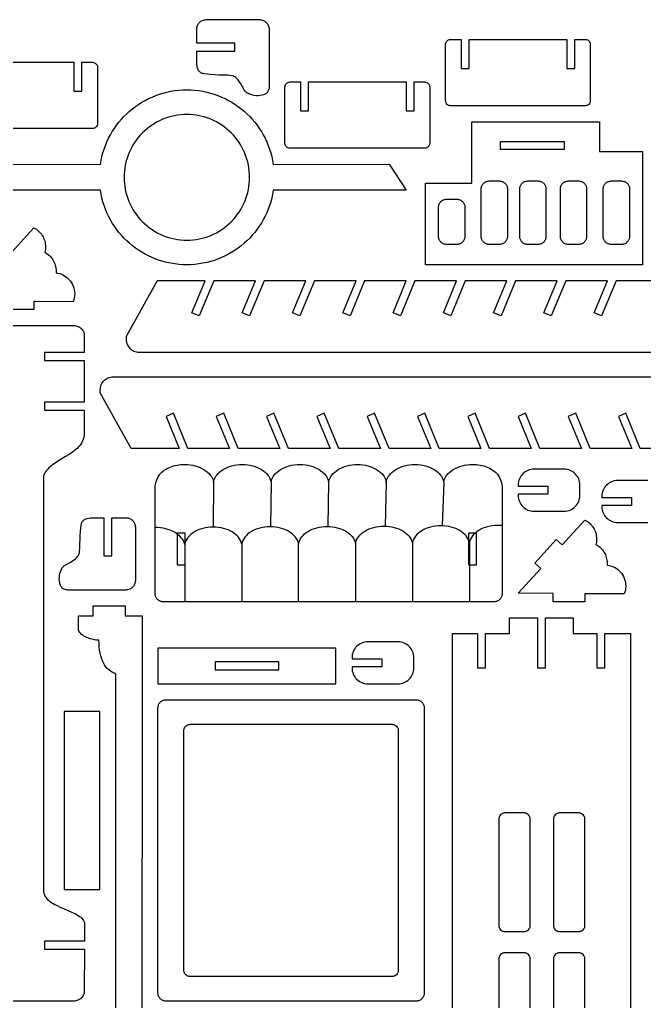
# Model space of a CAD drawing. Extents: x -399 to 499, y -399 to 499.
# Drawn here: x -74 to 83.3, y 248.3 to 495.3 of the extents above; entities that cross this region are included whole.
import ezdxf

# ---------------------------------------------------------------- set-up
doc = ezdxf.new("R2010")
doc.units = 0
doc.layers.add('DEFAULT_LAYER', color=1, linetype='CONTINUOUS')

msp = doc.modelspace()

# ---------------------------------------------------------------- linework, layer by layer
at = {"layer": 'DEFAULT_LAYER'}
for points in [[(-11.2, 492.88), (-11.2, 489.23), (-11.2, 485.59), (-11.2, 481.95), (-11.2, 478.31), (-11.21, 478.06), (-11.25, 477.83), (-11.31, 477.6), (-11.39, 477.38), (-11.48, 477.2), (-11.58, 477.04), (-11.71, 476.89), (-11.85, 476.76), (-12.01, 476.64), (-12.18, 476.53), (-12.36, 476.44), (-12.56, 476.36), (-12.98, 476.24), (-13.44, 476.17), (-13.91, 476.14), (-14.39, 476.15), (-14.87, 476.2), (-15.34, 476.29), (-15.79, 476.41), (-16.21, 476.57), (-16.58, 476.75), (-16.9, 476.96), (-17.04, 477.07), (-17.16, 477.19), (-17.26, 477.32), (-17.35, 477.44), (-17.86, 478.35), (-18.3, 479.11), (-18.7, 479.72), (-19.06, 480.21), (-19.24, 480.41), (-19.42, 480.58), (-19.6, 480.73), (-19.78, 480.86), (-19.96, 480.96), (-20.16, 481.05), (-20.36, 481.12), (-20.58, 481.18), (-21.05, 481.26), (-21.6, 481.3), (-22.98, 481.33), (-23.86, 481.35), (-24.87, 481.39), (-26.04, 481.48), (-27.39, 481.62), (-27.82, 481.69), (-28.03, 481.74), (-28.22, 481.82), (-28.4, 481.91), (-28.57, 482.04), (-28.73, 482.19), (-28.87, 482.38), (-29, 482.6), (-29.11, 482.87), (-29.2, 483.19), (-29.28, 483.55), (-29.34, 483.97), (-29.38, 484.45), (-29.4, 484.99), (-29.4, 485.59), (-29.4, 487.32), (-19.77, 487.32), (-19.77, 489.32), (-29.4, 489.32), (-29.4, 492.88), (-29.39, 493.12), (-29.35, 493.36), (-29.29, 493.59), (-29.21, 493.81), (-29.11, 494.02), (-28.99, 494.22), (-28.85, 494.4), (-28.7, 494.57), (-28.53, 494.73), (-28.34, 494.87), (-28.14, 494.99), (-27.93, 495.09), (-27.71, 495.17), (-27.48, 495.23), (-27.25, 495.26), (-27, 495.28), (-23.65, 495.28), (-20.3, 495.28), (-16.95, 495.28), (-13.6, 495.28), (-13.36, 495.26), (-13.12, 495.23), (-12.89, 495.17), (-12.67, 495.09), (-12.46, 494.99), (-12.26, 494.87), (-12.08, 494.73), (-11.9, 494.57), (-11.75, 494.4), (-11.61, 494.22), (-11.49, 494.02), (-11.39, 493.81), (-11.31, 493.59), (-11.25, 493.36), (-11.21, 493.12), (-11.2, 492.88)], [(68.46, 473.62), (34.44, 473.62), (34.2, 473.64), (33.97, 473.72), (33.77, 473.83), (33.59, 473.97), (33.45, 474.15), (33.34, 474.35), (33.27, 474.58), (33.24, 474.82), (33.24, 489.09), (33.27, 489.33), (33.34, 489.56), (33.45, 489.76), (33.59, 489.94), (33.77, 490.08), (33.97, 490.19), (34.2, 490.26), (34.44, 490.29), (37.16, 490.29), (37.16, 483), (39.16, 483), (39.16, 490.29), (63.74, 490.29), (63.74, 483), (65.74, 483), (65.74, 490.29), (68.46, 490.29), (68.71, 490.26), (68.93, 490.19), (69.13, 490.08), (69.31, 489.94), (69.46, 489.76), (69.57, 489.56), (69.64, 489.33), (69.66, 489.09), (69.66, 474.82), (69.64, 474.58), (69.57, 474.35), (69.46, 474.15), (69.31, 473.97), (69.13, 473.83), (68.93, 473.72), (68.71, 473.64), (68.46, 473.62)], [(28.04, 462.92), (-5.99, 462.92), (-6.23, 462.94), (-6.45, 463.01), (-6.66, 463.13), (-6.84, 463.27), (-6.98, 463.45), (-7.09, 463.65), (-7.16, 463.88), (-7.19, 464.12), (-7.19, 478.39), (-7.16, 478.63), (-7.09, 478.85), (-6.98, 479.06), (-6.84, 479.24), (-6.66, 479.38), (-6.45, 479.49), (-6.23, 479.56), (-5.99, 479.59), (-3.27, 479.59), (-3.27, 472.3), (-1.27, 472.3), (-1.27, 479.59), (23.31, 479.59), (23.31, 472.3), (25.31, 472.3), (25.31, 479.59), (28.04, 479.59), (28.28, 479.56), (28.5, 479.49), (28.71, 479.38), (28.88, 479.24), (29.03, 479.06), (29.14, 478.85), (29.21, 478.63), (29.24, 478.39), (29.24, 464.12), (29.21, 463.88), (29.14, 463.65), (29.03, 463.45), (28.88, 463.27), (28.71, 463.13), (28.5, 463.01), (28.28, 462.94), (28.04, 462.92)], [(-31.89, 439.82), (-31.11, 439.84), (-30.33, 439.89), (-29.56, 439.99), (-28.79, 440.12), (-28.04, 440.29), (-27.29, 440.5), (-26.56, 440.74), (-25.84, 441.02), (-25.14, 441.33), (-24.45, 441.68), (-23.78, 442.06), (-23.12, 442.47), (-22.49, 442.92), (-21.88, 443.39), (-21.28, 443.9), (-20.72, 444.44), (-20.18, 445.01), (-19.67, 445.6), (-19.19, 446.22), (-18.74, 446.85), (-18.33, 447.5), (-17.95, 448.18), (-17.6, 448.87), (-17.29, 449.57), (-17.01, 450.29), (-16.77, 451.02), (-16.57, 451.77), (-16.4, 452.52), (-16.26, 453.28), (-16.17, 454.05), (-16.11, 454.83), (-16.09, 455.62), (-16.11, 456.4), (-16.17, 457.18), (-16.26, 457.95), (-16.4, 458.71), (-16.57, 459.47), (-16.77, 460.21), (-17.01, 460.94), (-17.29, 461.66), (-17.6, 462.37), (-17.95, 463.06), (-18.33, 463.73), (-18.74, 464.38), (-19.19, 465.02), (-19.67, 465.63), (-20.18, 466.22), (-20.72, 466.79), (-21.28, 467.33), (-21.88, 467.84), (-22.49, 468.32), (-23.12, 468.76), (-23.78, 469.18), (-24.45, 469.56), (-25.14, 469.9), (-25.84, 470.21), (-26.56, 470.49), (-27.29, 470.73), (-28.04, 470.94), (-28.79, 471.11), (-29.56, 471.24), (-30.33, 471.34), (-31.11, 471.4), (-31.89, 471.42), (-32.67, 471.4), (-33.45, 471.34), (-34.22, 471.24), (-34.99, 471.11), (-35.74, 470.94), (-36.48, 470.73), (-37.22, 470.49), (-37.94, 470.21), (-38.64, 469.9), (-39.33, 469.56), (-40, 469.18), (-40.65, 468.76), (-41.29, 468.32), (-41.9, 467.84), (-42.49, 467.33), (-43.06, 466.79), (-43.6, 466.22), (-44.11, 465.63), (-44.59, 465.02), (-45.03, 464.38), (-45.45, 463.73), (-45.83, 463.06), (-46.17, 462.37), (-46.49, 461.66), (-46.76, 460.94), (-47.01, 460.21), (-47.21, 459.47), (-47.38, 458.71), (-47.52, 457.95), (-47.61, 457.18), (-47.67, 456.4), (-47.69, 455.62), (-47.67, 454.83), (-47.61, 454.05), (-47.52, 453.28), (-47.38, 452.52), (-47.21, 451.77), (-47.01, 451.02), (-46.76, 450.29), (-46.49, 449.57), (-46.17, 448.87), (-45.83, 448.18), (-45.45, 447.5), (-45.03, 446.85), (-44.59, 446.22), (-44.11, 445.6), (-43.6, 445.01), (-43.06, 444.44), (-42.49, 443.9), (-41.9, 443.39), (-41.29, 442.92), (-40.65, 442.47), (-40, 442.06), (-39.33, 441.68), (-38.64, 441.33), (-37.94, 441.02), (-37.22, 440.74), (-36.48, 440.5), (-35.74, 440.29), (-34.99, 440.12), (-34.22, 439.99), (-33.45, 439.89), (-32.67, 439.84), (-31.89, 439.82)], [(39.81, 462.19), (39.81, 465.9), (39.81, 469.6), (72, 469.6), (72, 462.07), (82.76, 462.07), (82.76, 454.25), (82.76, 454.14), (82.76, 450.96), (82.76, 433.62), (41.26, 433.62), (28.14, 433.62), (28.14, 454.14), (29.59, 454.14), (31.04, 454.14), (39.81, 454.14), (39.81, 462.19)], [(63.06, 462.6), (47.06, 462.6), (47.06, 464.6), (63.06, 464.6), (63.06, 462.6)], [(46.8, 438.73), (44.19, 438.73), (43.98, 438.74), (43.79, 438.77), (43.59, 438.82), (43.41, 438.89), (43.24, 438.97), (43.07, 439.07), (42.92, 439.19), (42.77, 439.32), (42.65, 439.46), (42.53, 439.62), (42.43, 439.78), (42.34, 439.96), (42.28, 440.14), (42.23, 440.33), (42.2, 440.53), (42.19, 440.73), (42.19, 452.69), (42.2, 452.9), (42.23, 453.1), (42.28, 453.29), (42.34, 453.47), (42.43, 453.65), (42.53, 453.81), (42.65, 453.97), (42.77, 454.11), (42.92, 454.24), (43.07, 454.35), (43.24, 454.45), (43.41, 454.54), (43.59, 454.6), (43.79, 454.65), (43.98, 454.68), (44.19, 454.69), (46.8, 454.69), (47.01, 454.68), (47.2, 454.65), (47.39, 454.6), (47.58, 454.54), (47.75, 454.45), (47.92, 454.35), (48.07, 454.24), (48.21, 454.11), (48.34, 453.97), (48.46, 453.81), (48.56, 453.65), (48.64, 453.47), (48.71, 453.29), (48.76, 453.1), (48.79, 452.9), (48.8, 452.69), (48.8, 440.73), (48.79, 440.53), (48.76, 440.33), (48.71, 440.14), (48.64, 439.96), (48.56, 439.78), (48.46, 439.62), (48.34, 439.46), (48.21, 439.32), (48.07, 439.19), (47.92, 439.07), (47.75, 438.97), (47.58, 438.89), (47.39, 438.82), (47.2, 438.77), (47.01, 438.74), (46.8, 438.73)], [(56.5, 438.73), (53.89, 438.73), (53.68, 438.74), (53.49, 438.77), (53.3, 438.82), (53.11, 438.89), (52.94, 438.97), (52.77, 439.07), (52.62, 439.19), (52.48, 439.32), (52.35, 439.46), (52.23, 439.62), (52.13, 439.78), (52.05, 439.96), (51.98, 440.14), (51.93, 440.33), (51.9, 440.53), (51.89, 440.73), (51.89, 452.69), (51.9, 452.9), (51.93, 453.1), (51.98, 453.29), (52.05, 453.47), (52.13, 453.65), (52.23, 453.81), (52.35, 453.97), (52.48, 454.11), (52.62, 454.24), (52.77, 454.35), (52.94, 454.45), (53.11, 454.54), (53.3, 454.6), (53.49, 454.65), (53.68, 454.68), (53.89, 454.69), (56.5, 454.69), (56.71, 454.68), (56.91, 454.65), (57.1, 454.6), (57.28, 454.54), (57.45, 454.45), (57.62, 454.35), (57.77, 454.24), (57.92, 454.11), (58.05, 453.97), (58.16, 453.81), (58.26, 453.65), (58.35, 453.47), (58.41, 453.29), (58.46, 453.1), (58.49, 452.9), (58.5, 452.69), (58.5, 440.73), (58.49, 440.53), (58.46, 440.33), (58.41, 440.14), (58.35, 439.96), (58.26, 439.78), (58.16, 439.62), (58.05, 439.46), (57.92, 439.32), (57.77, 439.19), (57.62, 439.07), (57.45, 438.97), (57.28, 438.89), (57.1, 438.82), (56.91, 438.77), (56.71, 438.74), (56.5, 438.73)], [(66.73, 438.73), (64.12, 438.73), (63.92, 438.74), (63.72, 438.77), (63.53, 438.82), (63.34, 438.89), (63.17, 438.97), (63, 439.07), (62.85, 439.19), (62.71, 439.32), (62.58, 439.46), (62.46, 439.62), (62.36, 439.78), (62.28, 439.96), (62.21, 440.14), (62.16, 440.33), (62.13, 440.53), (62.12, 440.73), (62.12, 452.69), (62.13, 452.9), (62.16, 453.1), (62.21, 453.29), (62.28, 453.47), (62.36, 453.65), (62.46, 453.81), (62.58, 453.97), (62.71, 454.11), (62.85, 454.24), (63, 454.35), (63.17, 454.45), (63.34, 454.54), (63.53, 454.6), (63.72, 454.65), (63.92, 454.68), (64.12, 454.69), (66.73, 454.69), (66.94, 454.68), (67.14, 454.65), (67.33, 454.6), (67.51, 454.54), (67.69, 454.45), (67.85, 454.35), (68, 454.24), (68.15, 454.11), (68.28, 453.97), (68.39, 453.81), (68.49, 453.65), (68.58, 453.47), (68.64, 453.29), (68.69, 453.1), (68.72, 452.9), (68.73, 452.69), (68.73, 440.73), (68.72, 440.53), (68.69, 440.33), (68.64, 440.14), (68.58, 439.96), (68.49, 439.78), (68.39, 439.62), (68.28, 439.46), (68.15, 439.32), (68, 439.19), (67.85, 439.07), (67.69, 438.97), (67.51, 438.89), (67.33, 438.82), (67.14, 438.77), (66.94, 438.74), (66.73, 438.73)], [(77.53, 438.73), (74.92, 438.73), (74.72, 438.74), (74.52, 438.77), (74.33, 438.82), (74.14, 438.89), (73.97, 438.97), (73.8, 439.07), (73.65, 439.19), (73.51, 439.32), (73.38, 439.46), (73.26, 439.62), (73.16, 439.78), (73.08, 439.96), (73.01, 440.14), (72.96, 440.33), (72.93, 440.53), (72.92, 440.73), (72.92, 452.69), (72.93, 452.9), (72.96, 453.1), (73.01, 453.29), (73.08, 453.47), (73.16, 453.65), (73.26, 453.81), (73.38, 453.97), (73.51, 454.11), (73.65, 454.24), (73.8, 454.35), (73.97, 454.45), (74.14, 454.54), (74.33, 454.6), (74.52, 454.65), (74.72, 454.68), (74.92, 454.69), (77.53, 454.69), (77.74, 454.68), (77.94, 454.65), (78.13, 454.6), (78.31, 454.54), (78.49, 454.45), (78.65, 454.35), (78.8, 454.24), (78.95, 454.11), (79.08, 453.97), (79.19, 453.81), (79.29, 453.65), (79.38, 453.47), (79.44, 453.29), (79.49, 453.1), (79.52, 452.9), (79.53, 452.69), (79.53, 440.73), (79.52, 440.53), (79.49, 440.33), (79.44, 440.14), (79.38, 439.96), (79.29, 439.78), (79.19, 439.62), (79.08, 439.46), (78.95, 439.32), (78.8, 439.19), (78.65, 439.07), (78.49, 438.97), (78.31, 438.89), (78.13, 438.82), (77.94, 438.77), (77.74, 438.74), (77.53, 438.73)], [(36.08, 438.73), (33.46, 438.73), (33.26, 438.74), (33.06, 438.77), (32.87, 438.82), (32.68, 438.89), (32.51, 438.97), (32.35, 439.07), (32.19, 439.19), (32.05, 439.32), (31.92, 439.46), (31.8, 439.62), (31.7, 439.78), (31.62, 439.96), (31.55, 440.14), (31.5, 440.33), (31.47, 440.53), (31.46, 440.73), (31.46, 448.11), (31.47, 448.31), (31.5, 448.51), (31.55, 448.7), (31.62, 448.89), (31.7, 449.06), (31.8, 449.23), (31.92, 449.38), (32.05, 449.52), (32.19, 449.65), (32.35, 449.77), (32.51, 449.87), (32.68, 449.95), (32.87, 450.02), (33.06, 450.07), (33.26, 450.1), (33.46, 450.11), (36.08, 450.11), (36.28, 450.1), (36.48, 450.07), (36.67, 450.02), (36.85, 449.95), (37.03, 449.87), (37.19, 449.77), (37.35, 449.65), (37.49, 449.52), (37.62, 449.38), (37.73, 449.23), (37.83, 449.06), (37.92, 448.89), (37.99, 448.7), (38.04, 448.51), (38.07, 448.31), (38.08, 448.11), (38.08, 440.73), (38.07, 440.53), (38.04, 440.33), (37.99, 440.14), (37.92, 439.96), (37.83, 439.78), (37.73, 439.62), (37.62, 439.46), (37.49, 439.32), (37.35, 439.19), (37.19, 439.07), (37.03, 438.97), (36.85, 438.89), (36.67, 438.82), (36.48, 438.77), (36.28, 438.74), (36.08, 438.73)], [(45.45, 348.86), (-37.86, 348.86), (-38.06, 348.87), (-38.26, 348.9), (-38.45, 348.95), (-38.63, 349.02), (-38.81, 349.1), (-38.97, 349.2), (-39.13, 349.32), (-39.27, 349.45), (-39.4, 349.59), (-39.52, 349.74), (-39.62, 349.91), (-39.7, 350.08), (-39.77, 350.27), (-39.82, 350.46), (-39.85, 350.66), (-39.86, 350.86), (-39.86, 377.39), (-39.84, 377.88), (-39.78, 378.35), (-39.68, 378.82), (-39.55, 379.27), (-39.39, 379.7), (-39.19, 380.12), (-38.97, 380.53), (-38.71, 380.91), (-38.46, 381.18), (-38.18, 381.44), (-37.88, 381.69), (-37.56, 381.93), (-37.22, 382.15), (-36.86, 382.35), (-36.48, 382.54), (-36.08, 382.71), (-35.67, 382.86), (-35.24, 383), (-34.8, 383.11), (-34.34, 383.21), (-33.88, 383.29), (-33.4, 383.34), (-32.91, 383.38), (-32.42, 383.39), (-31.73, 383.37), (-31.07, 383.3), (-30.42, 383.2), (-29.79, 383.05), (-29.19, 382.87), (-28.62, 382.66), (-28.08, 382.41), (-27.58, 382.13), (-27.12, 381.82), (-26.69, 381.48), (-26.31, 381.12), (-25.98, 380.73), (-25.69, 380.32), (-25.46, 379.89), (-25.37, 379.67), (-25.29, 379.44), (-25.22, 379.21), (-25.17, 378.97), (-25.12, 379.21), (-25.06, 379.44), (-24.98, 379.67), (-24.88, 379.89), (-24.65, 380.32), (-24.37, 380.73), (-24.04, 381.12), (-23.66, 381.48), (-23.23, 381.82), (-22.77, 382.13), (-22.26, 382.41), (-21.72, 382.66), (-21.15, 382.87), (-20.55, 383.05), (-19.93, 383.2), (-19.28, 383.3), (-18.61, 383.37), (-17.93, 383.39), (-17.25, 383.37), (-16.58, 383.3), (-15.93, 383.2), (-15.31, 383.05), (-14.71, 382.87), (-14.14, 382.66), (-13.6, 382.41), (-13.1, 382.13), (-12.63, 381.82), (-12.2, 381.48), (-11.82, 381.12), (-11.49, 380.73), (-11.21, 380.32), (-10.98, 379.89), (-10.88, 379.67), (-10.8, 379.44), (-10.74, 379.21), (-10.69, 378.97), (-10.64, 379.21), (-10.57, 379.44), (-10.49, 379.67), (-10.4, 379.89), (-10.17, 380.32), (-9.88, 380.73), (-9.55, 381.12), (-9.17, 381.48), (-8.75, 381.82), (-8.28, 382.13), (-7.78, 382.41), (-7.24, 382.66), (-6.67, 382.87), (-6.07, 383.05), (-5.44, 383.2), (-4.8, 383.3), (-4.13, 383.37), (-3.44, 383.39), (-2.76, 383.37), (-2.09, 383.3), (-1.45, 383.2), (-0.82, 383.05), (-0.22, 382.87), (0.35, 382.66), (0.89, 382.41), (1.39, 382.13), (1.86, 381.82), (2.28, 381.48), (2.66, 381.12), (3, 380.73), (3.28, 380.32), (3.51, 379.89), (3.6, 379.67), (3.68, 379.44), (3.75, 379.21), (3.8, 378.97), (3.85, 379.21), (3.91, 379.44), (3.99, 379.67), (4.09, 379.89), (4.32, 380.32), (4.6, 380.73), (4.94, 381.12), (5.32, 381.48), (5.74, 381.82), (6.21, 382.13), (6.71, 382.41), (7.25, 382.66), (7.82, 382.87), (8.42, 383.05), (9.04, 383.2), (9.69, 383.3), (10.36, 383.37), (11.04, 383.39), (11.73, 383.37), (12.39, 383.3), (13.04, 383.2), (13.67, 383.05), (14.26, 382.87), (14.83, 382.66), (15.37, 382.41), (15.88, 382.13), (16.34, 381.82), (16.77, 381.48), (17.15, 381.12), (17.48, 380.73), (17.77, 380.32), (18, 379.89), (18.09, 379.67), (18.17, 379.44), (18.23, 379.21), (18.28, 378.97), (18.33, 379.21), (18.4, 379.44), (18.48, 379.67), (18.57, 379.89), (18.8, 380.32), (19.09, 380.73), (19.42, 381.12), (19.8, 381.48), (20.23, 381.82), (20.69, 382.13), (21.2, 382.41), (21.73, 382.66), (22.3, 382.87), (22.9, 383.05), (23.53, 383.2), (24.18, 383.3), (24.84, 383.37), (25.53, 383.39), (26.21, 383.37), (26.88, 383.3), (27.53, 383.2), (28.15, 383.05), (28.75, 382.87), (29.32, 382.66), (29.86, 382.41), (30.36, 382.13), (30.83, 381.82), (31.25, 381.48), (31.63, 381.12), (31.97, 380.73), (32.25, 380.32), (32.48, 379.89), (32.58, 379.67), (32.66, 379.44), (32.72, 379.21), (32.77, 378.97), (32.82, 379.21), (32.89, 379.44), (32.97, 379.67), (33.06, 379.89), (33.29, 380.32), (33.57, 380.73), (33.91, 381.12), (34.29, 381.48), (34.71, 381.82), (35.18, 382.13), (35.68, 382.41), (36.22, 382.66), (36.79, 382.87), (37.39, 383.05), (38.01, 383.2), (38.66, 383.3), (39.33, 383.37), (40.01, 383.39), (40.51, 383.38), (41, 383.34), (41.47, 383.29), (41.94, 383.21), (42.39, 383.11), (42.84, 383), (43.27, 382.86), (43.68, 382.71), (44.08, 382.54), (44.46, 382.35), (44.82, 382.15), (45.16, 381.93), (45.48, 381.69), (45.78, 381.44), (46.06, 381.18), (46.31, 380.91), (46.56, 380.53), (46.79, 380.12), (46.99, 379.7), (47.15, 379.27), (47.28, 378.82), (47.38, 378.35), (47.44, 377.88), (47.45, 377.39), (47.45, 350.86), (47.44, 350.66), (47.41, 350.46), (47.36, 350.27), (47.3, 350.08), (47.21, 349.91), (47.11, 349.74), (47, 349.59), (46.87, 349.45), (46.73, 349.32), (46.57, 349.2), (46.41, 349.1), (46.23, 349.02), (46.05, 348.95), (45.86, 348.9), (45.66, 348.87), (45.45, 348.86)], [(51.49, 378.19), (51.49, 377.9), (58.96, 377.9), (58.96, 375.9), (51.49, 375.9), (51.49, 375.61), (51.51, 375.2), (51.57, 374.81), (51.67, 374.42), (51.8, 374.06), (51.97, 373.71), (52.17, 373.38), (52.4, 373.07), (52.66, 372.78), (52.95, 372.53), (53.26, 372.29), (53.59, 372.09), (53.94, 371.92), (54.3, 371.79), (54.69, 371.69), (55.08, 371.63), (55.49, 371.61), (63.05, 371.61), (63.45, 371.63), (63.85, 371.69), (64.23, 371.79), (64.6, 371.92), (64.95, 372.09), (65.28, 372.29), (65.59, 372.53), (65.87, 372.78), (66.13, 373.07), (66.36, 373.38), (66.56, 373.71), (66.73, 374.06), (66.87, 374.42), (66.96, 374.81), (67.03, 375.2), (67.05, 375.61), (67.05, 378.19), (67.03, 378.6), (66.96, 379), (66.87, 379.38), (66.73, 379.75), (66.56, 380.09), (66.36, 380.42), (66.13, 380.73), (65.87, 381.02), (65.59, 381.28), (65.28, 381.51), (64.95, 381.71), (64.6, 381.88), (64.23, 382.01), (63.85, 382.11), (63.45, 382.17), (63.05, 382.19), (55.49, 382.19), (55.08, 382.17), (54.69, 382.11), (54.3, 382.01), (53.94, 381.88), (53.59, 381.71), (53.26, 381.51), (52.95, 381.28), (52.66, 381.02), (52.4, 380.73), (52.17, 380.42), (51.97, 380.09), (51.8, 379.75), (51.67, 379.38), (51.57, 379), (51.51, 378.6), (51.49, 378.19)], [(-47.25, 351.8), (-50.89, 351.8), (-54.53, 351.8), (-58.17, 351.8), (-61.81, 351.8), (-62.06, 351.81), (-62.3, 351.85), (-62.53, 351.91), (-62.75, 351.99), (-62.92, 352.08), (-63.09, 352.19), (-63.23, 352.31), (-63.37, 352.45), (-63.48, 352.61), (-63.59, 352.78), (-63.68, 352.97), (-63.76, 353.16), (-63.88, 353.58), (-63.96, 354.04), (-63.99, 354.51), (-63.97, 354.99), (-63.92, 355.47), (-63.83, 355.94), (-63.71, 356.39), (-63.56, 356.81), (-63.37, 357.19), (-63.16, 357.51), (-63.05, 357.64), (-62.93, 357.76), (-62.81, 357.87), (-62.68, 357.95), (-61.77, 358.46), (-61.02, 358.9), (-60.4, 359.3), (-59.92, 359.67), (-59.72, 359.84), (-59.55, 360.02), (-59.4, 360.2), (-59.27, 360.38), (-59.16, 360.57), (-59.07, 360.76), (-59, 360.96), (-58.94, 361.18), (-58.87, 361.65), (-58.83, 362.2), (-58.8, 363.59), (-58.77, 364.46), (-58.73, 365.47), (-58.65, 366.64), (-58.51, 367.99), (-58.44, 368.43), (-58.38, 368.63), (-58.31, 368.82), (-58.21, 369), (-58.09, 369.17), (-57.93, 369.33), (-57.75, 369.47), (-57.52, 369.6), (-57.25, 369.71), (-56.94, 369.8), (-56.57, 369.88), (-56.15, 369.94), (-55.68, 369.98), (-55.14, 370), (-54.53, 370), (-52.8, 370), (-52.8, 360.38), (-50.8, 360.38), (-50.8, 370), (-47.25, 370), (-47, 369.99), (-46.76, 369.96), (-46.54, 369.9), (-46.32, 369.82), (-46.11, 369.71), (-45.91, 369.59), (-45.72, 369.46), (-45.55, 369.3), (-45.4, 369.13), (-45.26, 368.94), (-45.14, 368.75), (-45.04, 368.54), (-44.96, 368.32), (-44.9, 368.09), (-44.86, 367.85), (-44.85, 367.6), (-44.85, 364.25), (-44.85, 360.9), (-44.85, 357.55), (-44.85, 354.2), (-44.86, 353.96), (-44.9, 353.72), (-44.96, 353.49), (-45.04, 353.27), (-45.14, 353.06), (-45.26, 352.86), (-45.4, 352.68), (-45.55, 352.51), (-45.72, 352.35), (-45.91, 352.21), (-46.11, 352.09), (-46.32, 351.99), (-46.54, 351.91), (-46.76, 351.85), (-47, 351.81), (-47.25, 351.8)], [(68.31, 348.86), (60.31, 348.86), (60.31, 350.94), (51.49, 351), (57.18, 357.23), (55.72, 358.55), (61.1, 364.47), (62.57, 363.14), (68.3, 369.4), (68.62, 369.23), (68.92, 369.04), (69.21, 368.83), (69.49, 368.59), (69.75, 368.34), (69.99, 368.07), (70.21, 367.79), (70.41, 367.49), (70.6, 367.17), (70.76, 366.84), (70.9, 366.5), (71.01, 366.15), (71.11, 365.79), (71.17, 365.41), (71.21, 365.03), (71.23, 364.64), (71.22, 364.29), (71.18, 363.94), (71.13, 363.59), (71.05, 363.26), (71.36, 363.08), (71.65, 362.89), (71.94, 362.68), (72.2, 362.44), (72.45, 362.19), (72.69, 361.92), (72.9, 361.64), (73.1, 361.34), (73.28, 361.03), (73.44, 360.71), (73.57, 360.37), (73.68, 360.02), (73.77, 359.67), (73.84, 359.3), (73.88, 358.92), (73.89, 358.54), (73.87, 358.08), (74.36, 358), (74.83, 357.89), (75.28, 357.73), (75.72, 357.53), (76.13, 357.29), (76.51, 357.02), (76.87, 356.71), (77.21, 356.38), (77.51, 356.01), (77.77, 355.61), (78.01, 355.2), (78.2, 354.75), (78.36, 354.29), (78.47, 353.81), (78.54, 353.32), (78.56, 352.81), (78.54, 352.29), (78.47, 351.78), (78.34, 351.28), (78.18, 350.81), (68.51, 350.88), (68.31, 350.88), (68.31, 348.86)], [(-34.33, 358.11), (-32.33, 358.11), (-32.33, 366.11), (-34.33, 366.11), (-34.33, 358.11)], [(38.99, 358.11), (40.99, 358.11), (40.99, 366.11), (38.99, 366.11), (38.99, 358.11)], [(9.68, 334.79), (9.68, 334.5), (17.15, 334.5), (17.15, 332.5), (9.68, 332.5), (9.68, 332.2), (9.7, 331.8), (9.76, 331.4), (9.86, 331.02), (9.99, 330.65), (10.16, 330.3), (10.36, 329.97), (10.59, 329.66), (10.85, 329.38), (11.14, 329.12), (11.45, 328.89), (11.77, 328.69), (12.12, 328.52), (12.49, 328.38), (12.87, 328.28), (13.27, 328.22), (13.68, 328.2), (21.24, 328.2), (21.64, 328.22), (22.04, 328.28), (22.42, 328.38), (22.79, 328.52), (23.14, 328.69), (23.47, 328.89), (23.78, 329.12), (24.06, 329.38), (24.32, 329.66), (24.55, 329.97), (24.75, 330.3), (24.92, 330.65), (25.05, 331.02), (25.15, 331.4), (25.21, 331.8), (25.24, 332.2), (25.24, 334.79), (25.21, 335.19), (25.15, 335.59), (25.05, 335.97), (24.92, 336.34), (24.75, 336.69), (24.55, 337.02), (24.32, 337.33), (24.06, 337.61), (23.78, 337.87), (23.47, 338.1), (23.14, 338.3), (22.79, 338.47), (22.42, 338.61), (22.04, 338.71), (21.64, 338.77), (21.24, 338.79), (13.68, 338.79), (13.27, 338.77), (12.87, 338.71), (12.49, 338.61), (12.12, 338.47), (11.77, 338.3), (11.45, 338.1), (11.14, 337.87), (10.85, 337.61), (10.59, 337.33), (10.36, 337.02), (10.16, 336.69), (9.99, 336.34), (9.86, 335.97), (9.76, 335.59), (9.7, 335.19), (9.68, 334.79)], [(5.65, 328.2), (5.65, 337.2), (-39.15, 337.2), (-39.15, 328.2), (5.65, 328.2)], [(-8.75, 331.7), (-8.75, 333.7), (-24.75, 333.7), (-24.75, 331.7), (-8.75, 331.7)], [(25.86, 248.41), (-37.17, 248.41), (-37.37, 248.42), (-37.56, 248.45), (-37.75, 248.5), (-37.94, 248.56), (-38.11, 248.65), (-38.27, 248.75), (-38.43, 248.86), (-38.57, 248.99), (-38.69, 249.13), (-38.81, 249.28), (-38.91, 249.45), (-38.99, 249.62), (-39.06, 249.8), (-39.11, 249.99), (-39.14, 250.19), (-39.15, 250.39), (-39.15, 322.2), (-39.14, 322.4), (-39.11, 322.6), (-39.06, 322.79), (-38.99, 322.97), (-38.91, 323.14), (-38.81, 323.31), (-38.69, 323.46), (-38.57, 323.6), (-38.43, 323.73), (-38.27, 323.84), (-38.11, 323.94), (-37.94, 324.03), (-37.75, 324.09), (-37.56, 324.14), (-37.37, 324.17), (-37.17, 324.18), (25.86, 324.18), (26.06, 324.17), (26.26, 324.14), (26.45, 324.09), (26.63, 324.03), (26.8, 323.94), (26.97, 323.84), (27.12, 323.73), (27.26, 323.6), (27.39, 323.46), (27.5, 323.31), (27.6, 323.14), (27.69, 322.97), (27.75, 322.79), (27.8, 322.6), (27.83, 322.4), (27.84, 322.2), (27.84, 250.39), (27.83, 250.19), (27.8, 249.99), (27.75, 249.8), (27.69, 249.62), (27.6, 249.45), (27.5, 249.28), (27.39, 249.13), (27.26, 248.99), (27.12, 248.86), (26.97, 248.75), (26.8, 248.65), (26.63, 248.56), (26.45, 248.5), (26.26, 248.45), (26.06, 248.42), (25.86, 248.41)], [(-62.75, 276.44), (-53.75, 276.44), (-53.75, 321.24), (-62.75, 321.24), (-62.75, 276.44)], [(19.74, 254.57), (-31.04, 254.57), (-31.2, 254.58), (-31.36, 254.6), (-31.52, 254.64), (-31.66, 254.7), (-31.8, 254.77), (-31.93, 254.85), (-32.17, 255.04), (-32.37, 255.28), (-32.45, 255.41), (-32.51, 255.55), (-32.57, 255.7), (-32.61, 255.85), (-32.63, 256.01), (-32.64, 256.17), (-32.64, 316.42), (-32.63, 316.59), (-32.61, 316.74), (-32.57, 316.9), (-32.51, 317.04), (-32.45, 317.18), (-32.37, 317.31), (-32.17, 317.55), (-31.93, 317.75), (-31.8, 317.83), (-31.66, 317.89), (-31.52, 317.95), (-31.36, 317.99), (-31.2, 318.01), (-31.04, 318.02), (19.74, 318.02), (19.9, 318.01), (20.06, 317.99), (20.21, 317.95), (20.36, 317.89), (20.5, 317.83), (20.63, 317.75), (20.87, 317.55), (21.06, 317.31), (21.14, 317.18), (21.21, 317.04), (21.26, 316.9), (21.3, 316.74), (21.33, 316.59), (21.33, 316.42), (21.33, 256.17), (21.33, 256.01), (21.3, 255.85), (21.26, 255.7), (21.21, 255.55), (21.14, 255.41), (21.06, 255.28), (20.87, 255.04), (20.63, 254.85), (20.5, 254.77), (20.36, 254.7), (20.21, 254.64), (20.06, 254.6), (19.9, 254.58), (19.74, 254.57)], [(54.55, 267.49), (54.55, 294.13), (54.55, 294.29), (54.52, 294.45), (54.48, 294.6), (54.43, 294.75), (54.36, 294.89), (54.28, 295.02), (54.08, 295.26), (53.85, 295.45), (53.71, 295.53), (53.57, 295.6), (53.43, 295.65), (53.28, 295.69), (53.12, 295.72), (52.95, 295.73), (48.22, 295.73), (48.05, 295.72), (47.89, 295.69), (47.74, 295.65), (47.59, 295.6), (47.46, 295.53), (47.32, 295.45), (47.09, 295.26), (46.89, 295.02), (46.81, 294.89), (46.74, 294.75), (46.69, 294.6), (46.65, 294.45), (46.62, 294.29), (46.62, 294.13), (46.62, 267.49), (46.62, 267.33), (46.65, 267.17), (46.69, 267.02), (46.74, 266.87), (46.81, 266.73), (46.89, 266.6), (47.09, 266.36), (47.32, 266.17), (47.46, 266.09), (47.59, 266.02), (47.74, 265.97), (47.89, 265.93), (48.05, 265.9), (48.22, 265.89), (52.95, 265.89), (53.12, 265.9), (53.28, 265.93), (53.43, 265.97), (53.57, 266.02), (53.71, 266.09), (53.85, 266.17), (54.08, 266.36), (54.28, 266.6), (54.36, 266.73), (54.43, 266.87), (54.48, 267.02), (54.52, 267.17), (54.55, 267.33), (54.55, 267.49)], [(68.31, 267.49), (68.31, 294.13), (68.3, 294.29), (68.28, 294.45), (68.24, 294.6), (68.19, 294.75), (68.12, 294.89), (68.04, 295.02), (67.84, 295.26), (67.61, 295.45), (67.47, 295.53), (67.33, 295.6), (67.19, 295.65), (67.03, 295.69), (66.88, 295.72), (66.71, 295.73), (61.97, 295.73), (61.81, 295.72), (61.65, 295.69), (61.5, 295.65), (61.35, 295.6), (61.21, 295.53), (61.08, 295.45), (60.84, 295.26), (60.65, 295.02), (60.57, 294.89), (60.5, 294.75), (60.45, 294.6), (60.41, 294.45), (60.38, 294.29), (60.37, 294.13), (60.37, 267.49), (60.38, 267.33), (60.41, 267.17), (60.45, 267.02), (60.5, 266.87), (60.57, 266.73), (60.65, 266.6), (60.84, 266.36), (61.08, 266.17), (61.21, 266.09), (61.35, 266.02), (61.5, 265.97), (61.65, 265.93), (61.81, 265.9), (61.97, 265.89), (66.71, 265.89), (66.88, 265.9), (67.03, 265.93), (67.19, 265.97), (67.33, 266.02), (67.47, 266.09), (67.61, 266.17), (67.84, 266.36), (68.04, 266.6), (68.12, 266.73), (68.19, 266.87), (68.24, 267.02), (68.28, 267.17), (68.3, 267.33), (68.31, 267.49)]]:
    msp.add_lwpolyline(points, close=True, dxfattribs=at)
for points in [[(-84.89, 484.55), (-60.31, 484.55), (-60.31, 477.26), (-58.31, 477.26), (-58.31, 484.55), (-55.59, 484.55), (-55.35, 484.52), (-55.12, 484.45), (-54.92, 484.34), (-54.74, 484.2), (-54.59, 484.02), (-54.48, 483.82), (-54.41, 483.59), (-54.39, 483.35), (-54.39, 469.08), (-54.41, 468.84), (-54.48, 468.61), (-54.59, 468.41), (-54.74, 468.23), (-54.92, 468.09), (-55.12, 467.98), (-55.35, 467.9), (-55.59, 467.88), (-55.59, 467.88), (-89.61, 467.88)], [(-82.14, 458.89), (-53.65, 458.87), (-53.48, 459.86), (-53.27, 460.83), (-53.01, 461.78), (-52.72, 462.72), (-52.38, 463.64), (-52, 464.54), (-51.59, 465.42), (-51.14, 466.28), (-50.65, 467.11), (-50.13, 467.92), (-49.57, 468.7), (-48.99, 469.46), (-48.36, 470.2), (-47.71, 470.9), (-47.03, 471.58), (-46.32, 472.22), (-45.58, 472.84), (-44.82, 473.42), (-44.03, 473.97), (-43.21, 474.48), (-42.37, 474.96), (-41.51, 475.41), (-40.63, 475.81), (-39.73, 476.18), (-38.8, 476.51), (-37.86, 476.8), (-36.91, 477.04), (-35.93, 477.25), (-34.94, 477.41), (-33.94, 477.52), (-32.92, 477.59), (-31.89, 477.62), (-30.86, 477.59), (-29.84, 477.52), (-28.84, 477.41), (-27.85, 477.25), (-26.87, 477.04), (-25.91, 476.8), (-24.97, 476.51), (-24.05, 476.18), (-23.15, 475.81), (-22.26, 475.41), (-21.4, 474.96), (-20.56, 474.48), (-19.75, 473.97), (-18.96, 473.42), (-18.19, 472.84), (-17.46, 472.22), (-16.75, 471.58), (-16.06, 470.9), (-15.41, 470.2), (-14.79, 469.46), (-14.2, 468.7), (-13.65, 467.92), (-13.13, 467.11), (-12.64, 466.28), (-12.19, 465.42), (-11.77, 464.54), (-11.4, 463.64), (-11.06, 462.72), (-10.77, 461.78), (-10.51, 460.83), (-10.3, 459.86), (-10.13, 458.87), (19.07, 458.92), (23.28, 452.41), (-10.13, 452.36), (-10.3, 451.38), (-10.51, 450.4), (-10.77, 449.45), (-11.06, 448.51), (-11.4, 447.59), (-11.77, 446.69), (-12.19, 445.81), (-12.64, 444.96), (-13.13, 444.12), (-13.65, 443.31), (-14.2, 442.53), (-14.79, 441.77), (-15.41, 441.04), (-16.06, 440.33), (-16.75, 439.66), (-17.46, 439.01), (-18.19, 438.4), (-18.96, 437.81), (-19.75, 437.27), (-20.56, 436.75), (-21.4, 436.27), (-22.26, 435.83), (-23.15, 435.42), (-24.05, 435.05), (-24.97, 434.73), (-25.91, 434.44), (-26.87, 434.19), (-27.85, 433.99), (-28.84, 433.83), (-29.84, 433.71), (-30.86, 433.64), (-31.89, 433.62), (-31.89, 433.62), (-32.92, 433.64), (-33.94, 433.71), (-34.94, 433.83), (-35.93, 433.99), (-36.91, 434.19), (-37.86, 434.44), (-38.8, 434.73), (-39.73, 435.05), (-40.63, 435.42), (-41.51, 435.83), (-42.37, 436.27), (-43.21, 436.75), (-44.03, 437.27), (-44.82, 437.81), (-45.58, 438.4), (-46.32, 439.01), (-47.03, 439.66), (-47.71, 440.33), (-48.36, 441.04), (-48.99, 441.77), (-49.57, 442.53), (-50.13, 443.31), (-50.65, 444.12), (-51.14, 444.96), (-51.59, 445.81), (-52, 446.69), (-52.38, 447.59), (-52.72, 448.51), (-53.01, 449.45), (-53.27, 450.4), (-53.48, 451.38), (-53.65, 452.36), (-86.36, 452.34)], [(-76.11, 436.62), (-70.39, 442.89), (-70.07, 442.72), (-69.76, 442.53), (-69.47, 442.31), (-69.2, 442.08), (-68.94, 441.83), (-68.7, 441.56), (-68.48, 441.28), (-68.27, 440.98), (-68.09, 440.66), (-67.93, 440.33), (-67.79, 439.99), (-67.67, 439.64), (-67.58, 439.27), (-67.51, 438.9), (-67.47, 438.52), (-67.46, 438.13), (-67.47, 437.78), (-67.5, 437.43), (-67.56, 437.08), (-67.64, 436.75), (-67.33, 436.57), (-67.03, 436.38), (-66.75, 436.16), (-66.48, 435.93), (-66.23, 435.68), (-66, 435.41), (-65.78, 435.13), (-65.58, 434.83), (-65.41, 434.52), (-65.25, 434.2), (-65.11, 433.86), (-65, 433.51), (-64.91, 433.15), (-64.85, 432.79), (-64.81, 432.41), (-64.79, 432.03), (-64.81, 431.56), (-64.33, 431.49), (-63.86, 431.38), (-63.4, 431.22), (-62.97, 431.02), (-62.56, 430.78), (-62.17, 430.51), (-61.81, 430.2), (-61.48, 429.86), (-61.18, 429.5), (-60.91, 429.1), (-60.68, 428.68), (-60.48, 428.24), (-60.33, 427.78), (-60.21, 427.3), (-60.14, 426.81), (-60.12, 426.3), (-60.15, 425.77), (-60.22, 425.26), (-60.34, 424.77), (-60.5, 424.3), (-70.17, 424.37), (-70.38, 424.37), (-70.38, 422.35), (-70.38, 422.35), (-78.38, 422.35)], [(86.6, 429.61), (76.13, 429.61), (72.49, 420.77), (70.64, 421.54), (73.97, 429.61), (63.48, 429.61), (59.84, 420.77), (57.99, 421.54), (61.31, 429.61), (50.82, 429.61), (47.18, 420.77), (45.33, 421.54), (48.66, 429.61), (38.16, 429.61), (34.53, 420.77), (32.68, 421.54), (36, 429.61), (25.51, 429.61), (21.87, 420.77), (20.02, 421.54), (23.34, 429.61), (12.85, 429.61), (9.21, 420.77), (7.36, 421.54), (10.69, 429.61), (0.2, 429.61), (-3.44, 420.77), (-5.29, 421.54), (-1.97, 429.61), (-12.46, 429.61), (-16.1, 420.77), (-17.95, 421.54), (-14.62, 429.61), (-25.11, 429.61), (-28.75, 420.77), (-30.6, 421.54), (-27.28, 429.61), (-39.39, 429.61), (-47.16, 415.6), (-47.16, 414.82), (-47.14, 414.49), (-47.09, 414.18), (-47.01, 413.87), (-46.9, 413.58), (-46.77, 413.3), (-46.61, 413.03), (-46.42, 412.79), (-46.22, 412.56), (-45.99, 412.35), (-45.74, 412.17), (-45.48, 412.01), (-45.2, 411.87), (-44.91, 411.77), (-44.6, 411.69), (-44.28, 411.64), (-43.96, 411.62), (106.13, 411.62)], [(-79.57, 418.32), (-60.34, 418.32), (-60.07, 418.3), (-59.81, 418.26), (-59.56, 418.2), (-59.32, 418.12), (-59.09, 418.01), (-58.87, 417.88), (-58.67, 417.74), (-58.48, 417.57), (-58.31, 417.39), (-58.16, 417.2), (-58.02, 416.99), (-57.91, 416.77), (-57.82, 416.54), (-57.76, 416.3), (-57.72, 416.05), (-57.7, 415.79), (-57.7, 415.36), (-57.7, 411.55), (-67.68, 411.55), (-67.68, 409.55), (-57.7, 409.55), (-57.7, 399.05), (-67.68, 399.05), (-67.68, 397.05), (-57.7, 397.05), (-57.7, 393.4), (-57.72, 391.12), (-57.75, 390.63), (-57.82, 390.16), (-57.95, 389.71), (-58.11, 389.29), (-58.32, 388.89), (-58.57, 388.5), (-58.85, 388.13), (-59.16, 387.78), (-59.5, 387.44), (-59.86, 387.11), (-60.25, 386.8), (-60.65, 386.49), (-61.51, 385.91), (-62.4, 385.35), (-64.21, 384.26), (-65.07, 383.71), (-65.48, 383.43), (-65.87, 383.14), (-66.24, 382.84), (-66.59, 382.54), (-66.91, 382.22), (-67.2, 381.9), (-67.45, 381.56), (-67.67, 381.2), (-67.85, 380.83), (-67.99, 380.45), (-67.99, 276.31), (-67.98, 276.09), (-67.95, 275.88), (-67.86, 275.48), (-67.72, 275.09), (-67.53, 274.74), (-67.29, 274.4), (-67.01, 274.08), (-66.7, 273.78), (-66.35, 273.49), (-65.97, 273.22), (-65.56, 272.97), (-65.14, 272.72), (-64.69, 272.49), (-63.76, 272.04), (-62.8, 271.63), (-61.83, 271.22), (-60.9, 270.81), (-60.03, 270.4), (-59.63, 270.18), (-59.25, 269.96), (-58.91, 269.72), (-58.59, 269.48), (-58.32, 269.23), (-58.09, 268.96), (-57.9, 268.68), (-57.76, 268.38), (-57.67, 268.06), (-57.65, 267.9), (-57.64, 267.73), (-57.65, 263.45), (-67.68, 263.45), (-67.68, 261.45), (-57.66, 261.45), (-57.7, 250.93), (-57.72, 250.68), (-57.76, 250.43), (-57.82, 250.18), (-57.91, 249.95), (-58.03, 249.73), (-58.16, 249.52), (-58.31, 249.33), (-58.48, 249.15), (-58.67, 248.99), (-58.87, 248.84), (-59.09, 248.71), (-59.32, 248.61), (-59.56, 248.52), (-59.81, 248.46), (-60.07, 248.42), (-60.34, 248.41), (-79.57, 248.41)], [(92.74, 387.41), (82.24, 387.41), (78.61, 396.25), (76.76, 395.49), (80.08, 387.41), (69.61, 387.41), (65.97, 396.25), (64.12, 395.49), (67.45, 387.41), (56.96, 387.41), (53.32, 396.25), (51.47, 395.49), (54.79, 387.41), (44.3, 387.41), (40.66, 396.25), (38.81, 395.49), (42.14, 387.41), (31.64, 387.41), (28.01, 396.25), (26.16, 395.49), (29.48, 387.41), (18.99, 387.41), (15.35, 396.25), (13.5, 395.49), (16.83, 387.41), (6.33, 387.41), (2.69, 396.25), (0.84, 395.49), (4.17, 387.41), (-6.32, 387.41), (-9.96, 396.25), (-11.81, 395.49), (-8.49, 387.41), (-18.98, 387.41), (-22.62, 396.25), (-24.47, 395.49), (-21.14, 387.41), (-31.63, 387.41), (-35.27, 396.25), (-37.12, 395.49), (-33.8, 387.41), (-45.91, 387.41), (-53.68, 401.42), (-53.68, 402.2), (-53.66, 402.53), (-53.61, 402.85), (-53.53, 403.15), (-53.42, 403.45), (-53.29, 403.73), (-53.13, 403.99), (-52.94, 404.24), (-52.74, 404.46), (-52.51, 404.67), (-52.26, 404.86), (-52, 405.02), (-51.72, 405.15), (-51.43, 405.26), (-51.12, 405.34), (-50.8, 405.39), (-50.48, 405.4), (99.61, 405.4)], [(-25.17, 378.97), (-25.24, 367.63)], [(-10.69, 378.97), (-10.81, 367.71)], [(3.8, 378.97), (3.6, 367.8)], [(18.28, 378.97), (18, 367.88)], [(32.77, 378.97), (32.41, 367.96)], [(84.13, 379.36), (76.57, 379.36), (76.16, 379.34), (75.77, 379.28), (75.39, 379.18), (75.02, 379.04), (74.67, 378.87), (74.34, 378.67), (74.03, 378.44), (73.75, 378.18), (73.49, 377.9), (73.26, 377.59), (73.06, 377.26), (72.89, 376.91), (72.75, 376.54), (72.65, 376.16), (72.59, 375.77), (72.57, 375.36), (72.57, 375.36), (72.57, 375.07), (80.05, 375.07), (80.05, 373.07), (72.57, 373.07), (72.57, 372.77), (72.59, 372.37), (72.65, 371.97), (72.75, 371.59), (72.89, 371.22), (73.06, 370.87), (73.26, 370.54), (73.49, 370.23), (73.75, 369.95), (74.03, 369.69), (74.34, 369.46), (74.67, 369.26), (75.02, 369.09), (75.39, 368.95), (75.77, 368.86), (76.16, 368.79), (76.57, 368.77), (84.13, 368.77)], [(47.47, 368), (46.93, 368.04), (46.39, 368.06), (45.71, 368.03), (45.05, 367.97), (44.41, 367.87), (43.79, 367.72), (43.19, 367.55), (42.63, 367.33), (42.1, 367.09), (41.6, 366.81), (41.14, 366.5), (40.72, 366.17), (40.34, 365.81), (40.01, 365.43), (39.73, 365.02), (39.5, 364.6), (39.33, 364.16), (39.26, 363.93), (39.21, 363.7), (39.16, 363.93), (39.09, 364.15), (38.91, 364.59), (38.68, 365), (38.39, 365.4), (38.06, 365.77), (37.68, 366.13), (37.26, 366.45), (36.8, 366.75), (36.3, 367.02), (35.77, 367.26), (35.21, 367.47), (34.63, 367.65), (34.01, 367.79), (33.38, 367.89), (32.73, 367.95), (32.06, 367.97), (31.38, 367.95), (30.72, 367.88), (30.08, 367.78), (29.46, 367.64), (28.87, 367.46), (28.3, 367.25), (27.77, 367), (27.27, 366.72), (26.81, 366.42), (26.39, 366.08), (26.01, 365.73), (25.68, 365.34), (25.4, 364.94), (25.17, 364.51), (25, 364.07), (24.94, 363.84), (24.89, 363.61), (24.89, 348.86)], [(-3.76, 348.86), (-3.76, 363.44), (-3.82, 363.67), (-3.89, 363.89), (-4.07, 364.33), (-4.3, 364.74), (-4.59, 365.14), (-4.92, 365.52), (-5.3, 365.87), (-5.72, 366.19), (-6.18, 366.49), (-6.67, 366.77), (-7.2, 367.01), (-7.76, 367.21), (-8.35, 367.39), (-8.96, 367.53), (-9.6, 367.63), (-10.25, 367.69), (-10.92, 367.71), (-11.59, 367.69), (-12.25, 367.63), (-12.9, 367.52), (-13.51, 367.38), (-14.11, 367.2), (-14.67, 366.99), (-15.21, 366.74), (-15.7, 366.47), (-16.17, 366.16), (-16.59, 365.83), (-16.96, 365.47), (-17.29, 365.08), (-17.57, 364.68), (-17.8, 364.26), (-17.97, 363.81), (-18.04, 363.59), (-18.09, 363.35), (-18.14, 363.58), (-18.21, 363.81), (-18.39, 364.24), (-18.63, 364.66), (-18.91, 365.06), (-19.24, 365.43), (-19.62, 365.78), (-20.04, 366.11), (-20.5, 366.41), (-21, 366.68), (-21.53, 366.92), (-22.09, 367.13), (-22.68, 367.3), (-23.29, 367.44), (-23.92, 367.54), (-24.57, 367.6), (-25.24, 367.63), (-25.92, 367.6), (-26.58, 367.54), (-27.22, 367.44), (-27.84, 367.29), (-28.43, 367.12), (-29, 366.9), (-29.53, 366.66), (-30.03, 366.38), (-30.49, 366.07), (-30.91, 365.74), (-31.29, 365.38), (-31.62, 365), (-31.9, 364.59), (-32.13, 364.17), (-32.3, 363.73), (-32.36, 363.5), (-32.41, 363.27), (-32.47, 363.5), (-32.54, 363.72), (-32.63, 363.94), (-32.73, 364.16), (-32.98, 364.57), (-33.28, 364.97), (-33.64, 365.34), (-34.04, 365.7), (-34.49, 366.02), (-34.97, 366.32), (-35.5, 366.59), (-36.05, 366.83), (-36.64, 367.04), (-37.25, 367.21), (-37.88, 367.35), (-38.52, 367.45), (-39.19, 367.51), (-39.86, 367.54)], [(-3.76, 363.44), (-3.71, 363.67), (-3.65, 363.9), (-3.48, 364.34), (-3.25, 364.77), (-2.97, 365.17), (-2.64, 365.55), (-2.26, 365.91), (-1.84, 366.25), (-1.38, 366.55), (-0.88, 366.83), (-0.35, 367.07), (0.22, 367.29), (0.81, 367.47), (1.43, 367.61), (2.07, 367.71), (2.73, 367.78), (3.41, 367.8), (4.08, 367.78), (4.73, 367.71), (5.36, 367.61), (5.98, 367.47), (6.56, 367.3), (7.12, 367.09), (7.65, 366.85), (8.15, 366.58), (8.61, 366.28), (9.03, 365.95), (9.41, 365.6), (9.74, 365.23), (10.03, 364.83), (10.26, 364.41), (10.44, 363.98), (10.51, 363.75), (10.56, 363.53), (10.61, 363.76), (10.68, 363.99), (10.85, 364.43), (11.08, 364.85), (11.36, 365.26), (11.69, 365.64), (12.07, 366), (12.49, 366.33), (12.95, 366.64), (13.45, 366.91), (13.98, 367.16), (14.54, 367.37), (15.14, 367.55), (15.76, 367.69), (16.4, 367.8), (17.06, 367.86), (17.73, 367.88), (18.4, 367.86), (19.06, 367.8), (19.69, 367.7), (20.3, 367.56), (20.89, 367.39), (21.45, 367.18), (21.98, 366.94), (22.47, 366.67), (22.93, 366.37), (23.35, 366.04), (23.73, 365.69), (24.07, 365.31), (24.35, 364.92), (24.58, 364.5), (24.77, 364.06), (24.83, 363.84), (24.89, 363.61)], [(-32.41, 363.27), (-32.41, 348.86)], [(-18.09, 363.35), (-18.09, 348.86)], [(10.56, 363.53), (10.56, 348.86)], [(39.21, 363.7), (39.21, 348.86)], [(-49.72, 244.38), (-49.72, 330.66), (-50.22, 330.86), (-50.7, 331.1), (-51.14, 331.39), (-51.55, 331.72), (-51.93, 332.09), (-52.29, 332.5), (-52.61, 332.97), (-52.89, 333.47), (-53.15, 334.02), (-53.37, 334.62), (-53.56, 335.26), (-53.72, 335.95), (-53.85, 336.69), (-53.94, 337.48), (-53.99, 338.31), (-54.02, 339.19), (-54.61, 339.23), (-55.16, 339.3), (-55.68, 339.4), (-56.17, 339.53), (-56.63, 339.67), (-57.05, 339.84), (-57.43, 340.02), (-57.78, 340.22), (-58.09, 340.43), (-58.36, 340.65), (-58.59, 340.87), (-58.79, 341.1), (-58.95, 341.33), (-59.06, 341.55), (-59.14, 341.77), (-59.17, 341.97), (-59.17, 345.28), (-55.44, 345.28), (-55.44, 347.79), (-47.44, 347.79), (-47.44, 345.28), (-43.17, 345.28), (-43.17, 342.9), (-43.17, 341.97), (-43.19, 226.87)], [(34.94, 62.17), (34.94, 340.87), (34.94, 340.87), (41.29, 340.87), (41.29, 332.22), (43.29, 332.22), (43.29, 340.87), (49.34, 340.87), (49.34, 344.84), (56.34, 344.84), (56.34, 332.22), (58.34, 332.22), (58.34, 344.84), (65.34, 344.84), (65.34, 340.87), (71.29, 340.87), (71.29, 332.22), (73.29, 332.22), (73.29, 340.87), (79.74, 340.87), (79.74, 62.17)], [(54.55, 232.32), (54.55, 258.95), (54.55, 259.11), (54.52, 259.27), (54.48, 259.42), (54.43, 259.57), (54.36, 259.71), (54.28, 259.84), (54.08, 260.08), (53.85, 260.27), (53.71, 260.35), (53.57, 260.42), (53.43, 260.47), (53.28, 260.51), (53.12, 260.54), (52.95, 260.55), (48.22, 260.55), (48.05, 260.54), (47.89, 260.51), (47.74, 260.47), (47.59, 260.42), (47.46, 260.35), (47.32, 260.27), (47.09, 260.08), (46.89, 259.84), (46.81, 259.71), (46.74, 259.57), (46.69, 259.42), (46.65, 259.27), (46.62, 259.11), (46.62, 258.95), (46.62, 232.32)], [(68.31, 232.32), (68.31, 258.95), (68.3, 259.11), (68.28, 259.27), (68.24, 259.42), (68.19, 259.57), (68.12, 259.71), (68.04, 259.84), (67.84, 260.08), (67.61, 260.27), (67.47, 260.35), (67.33, 260.42), (67.19, 260.47), (67.03, 260.51), (66.88, 260.54), (66.71, 260.55), (61.97, 260.55), (61.81, 260.54), (61.65, 260.51), (61.5, 260.47), (61.35, 260.42), (61.21, 260.35), (61.08, 260.27), (60.84, 260.08), (60.65, 259.84), (60.57, 259.71), (60.5, 259.57), (60.45, 259.42), (60.41, 259.27), (60.38, 259.11), (60.37, 258.95), (60.37, 232.32)]]:
    msp.add_lwpolyline(points, dxfattribs=at)

doc.saveas('drawing.dxf')
